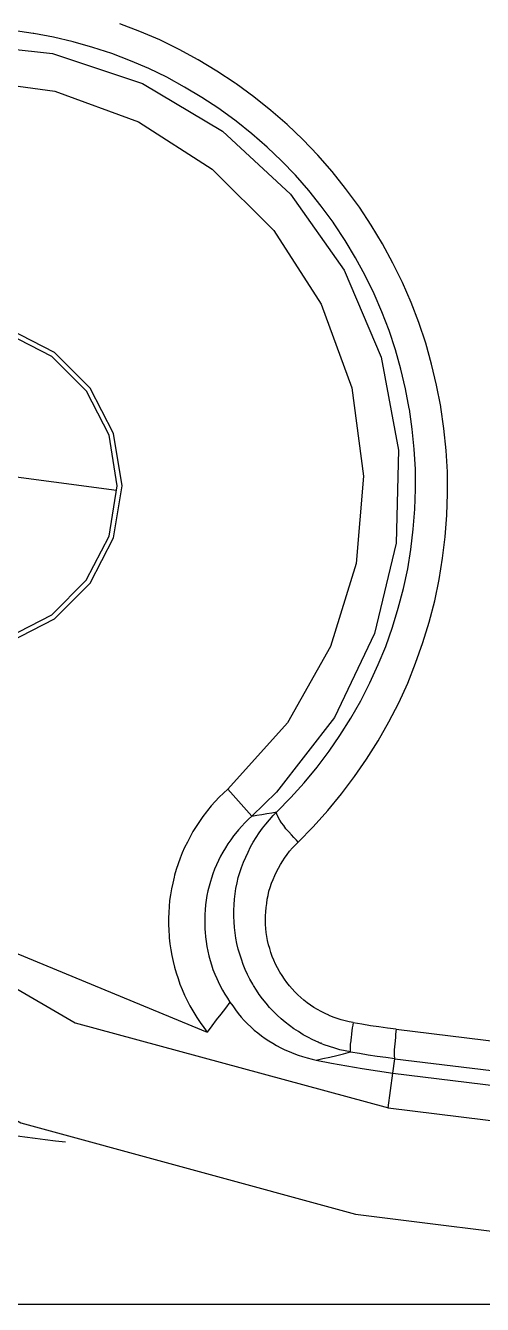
# Model space of a CAD drawing. Header units: millimetres. Extents: x -495897 to 1376592, y -28539 to 470976.
# Drawn here: x 181500 to 181921, y 208058 to 209237 of the extents above; entities that cross this region are included whole.
import ezdxf

# ---------------------------------------------------------------- set-up
doc = ezdxf.new("R2010")
doc.units = ezdxf.units.MM

msp = doc.modelspace()

# ---------------------------------------------------------------- linework, layer by layer
at = {"color": 0}
for p, q in [((181605.338, 209231.376), (181586.67, 209238.357)), ((181506.954, 209229.595), (181488.52, 209232.065)), ((181507.513, 209229.413), (181506.954, 209229.595)), ((181525.765, 209225.968), (181507.513, 209229.413)), ((181543.874, 209221.704), (181525.765, 209225.968)), ((181623.59, 209223.498), (181605.338, 209231.376)), ((181641.517, 209214.684), (181623.59, 209223.498)), ((181561.814, 209216.66), (181543.874, 209221.704)), ((181579.325, 209210.927), (181561.814, 209216.66)), ((181659.08, 209205.194), (181641.517, 209214.684)), ((181596.524, 209204.323), (181579.325, 209210.927)), ((181613.398, 209197.173), (181596.524, 209204.323)), ((181676.279, 209194.833), (181659.08, 209205.194)), ((181630.051, 209189.1), (181613.398, 209197.173)), ((181646.327, 209180.104), (181630.051, 209189.1)), ((181693.114, 209183.731), (181676.279, 209194.833)), ((181662.291, 209170.614), (181646.327, 209180.104)), ((181693.985, 209183.003), (181693.114, 209183.731)), ((181710.313, 209171.16), (181693.985, 209183.003)), ((181677.878, 209160.435), (181662.291, 209170.614)), ((181726.082, 209158.641), (181710.313, 209171.16)), ((181679.126, 209159.512), (181677.878, 209160.435)), ((181693.985, 209148.605), (181679.126, 209159.512)), ((181740.941, 209145.576), (181726.082, 209158.641)), ((181708.519, 209137.139), (181693.985, 209148.605)), ((181755.436, 209131.77), (181740.941, 209145.576)), ((181722.455, 209124.75), (181708.519, 209137.139)), ((181769.242, 209117.418), (181755.436, 209131.77)), ((181735.897, 209112.231), (181722.455, 209124.75)), ((181782.307, 209102.377), (181769.242, 209117.418)), ((181748.65, 209098.802), (181735.897, 209112.231)), ((181760.805, 209084.814), (181748.65, 209098.802)), ((181794.878, 209086.595), (181782.307, 209102.377)), ((181772.453, 209070.319), (181760.805, 209084.814)), ((181806.656, 209070.501), (181794.878, 209086.595)), ((181783.412, 209055.46), (181772.453, 209070.319)), ((181807.579, 209069.396), (181806.656, 209070.501)), ((181818.499, 209052.756), (181807.579, 209069.396)), ((181784.283, 209054.173), (181783.412, 209055.46)), ((181794.514, 209038.586), (181784.283, 209054.173)), ((181828.899, 209035.557), (181818.499, 209052.756)), ((181804.004, 209022.661), (181794.514, 209038.586)), ((181838.402, 209017.799), (181828.899, 209035.557)), ((181812.948, 209006.346), (181804.004, 209022.661)), ((181847.164, 208999.924), (181838.402, 209017.799)), ((181821.021, 208989.693), (181812.948, 209006.346)), ((181855.224, 208981.62), (181847.164, 208999.924)), ((181828.171, 208972.858), (181821.021, 208989.693)), ((181862.205, 208963.186), (181855.224, 208981.62)), ((181834.827, 208955.659), (181828.171, 208972.858)), ((181840.742, 208938.096), (181834.827, 208955.659)), ((181868.666, 208944.193), (181862.205, 208963.186)), ((181874.035, 208924.849), (181868.666, 208944.193)), ((181845.734, 208920.169), (181840.742, 208938.096)), ((181850.05, 208902.099), (181845.734, 208920.169)), ((181878.715, 208905.31), (181874.035, 208924.849)), ((181882.472, 208885.628), (181878.715, 208905.31)), ((181853.443, 208883.795), (181850.05, 208902.099)), ((181853.625, 208883.288), (181853.443, 208883.795)), ((181856.095, 208864.815), (181853.625, 208883.288)), ((181882.472, 208885.264), (181882.472, 208885.628)), ((181885.319, 208865.361), (181882.472, 208885.264)), ((181858.071, 208846.381), (181856.095, 208864.815)), ((181887.464, 208845.328), (181885.319, 208865.361)), ((181859.176, 208827.934), (181858.071, 208846.381)), ((181888.569, 208825.412), (181887.464, 208845.328)), ((181859.358, 208809.461), (181859.176, 208827.934)), ((181888.712, 208805.509), (181888.569, 208825.412)), ((181858.617, 208791.027), (181859.358, 208809.461)), ((181888.205, 208785.658), (181888.712, 208805.509)), ((181857.2, 208772.58), (181858.617, 208791.027)), ((181886.593, 208765.573), (181888.205, 208785.658)), ((181854.86, 208754.107), (181857.2, 208772.58)), ((181884.253, 208745.891), (181886.593, 208765.573)), ((181852.013, 208736.037), (181854.86, 208754.107)), ((181881.003, 208726.17), (181884.253, 208745.891)), ((181848.074, 208717.915), (181852.013, 208736.037)), ((181843.394, 208700.04), (181848.074, 208717.915)), ((181876.921, 208706.644), (181881.003, 208726.17)), ((181871.877, 208687.105), (181876.921, 208706.644)), ((181838.025, 208682.282), (181843.394, 208700.04)), ((181831.928, 208664.719), (181838.025, 208682.282)), ((181865.962, 208668.112), (181871.877, 208687.105)), ((181824.96, 208647.884), (181831.928, 208664.719)), ((181859.358, 208649.314), (181865.962, 208668.112)), ((181817.251, 208631.062), (181824.96, 208647.884)), ((181852.013, 208630.88), (181859.358, 208649.314)), ((181808.814, 208614.552), (181817.251, 208631.062)), ((181843.758, 208612.758), (181852.013, 208630.88)), ((181799.688, 208598.445), (181808.814, 208614.552)), ((181834.632, 208595.052), (181843.758, 208612.758)), ((181789.652, 208582.676), (181799.688, 208598.445)), ((181824.778, 208577.671), (181834.632, 208595.052)), ((181779.785, 208568.181), (181789.652, 208582.676)), ((181814.04, 208560.667), (181824.778, 208577.671)), ((181768.501, 208553.283), (181779.785, 208568.181)), ((181756.723, 208538.97), (181768.501, 208553.283)), ((181803.081, 208544.885), (181814.04, 208560.667)), ((181791.121, 208528.739), (181803.081, 208544.885)), ((181682.337, 208529.48), (181678.385, 208525.71)), ((181686.276, 208533.237), (181682.337, 208529.48)), ((181708.519, 208508.329), (181686.276, 208533.237)), ((181731.269, 208530.208), (181708.519, 208508.329)), ((181744.334, 208525.346), (181756.723, 208538.97)), ((181778.368, 208513.334), (181791.121, 208528.739)), ((181671.053, 208517.65), (181667.478, 208513.334)), ((181674.628, 208521.771), (181671.053, 208517.65)), ((181678.385, 208525.71), (181674.628, 208521.771)), ((181731.451, 208512.281), (181744.334, 208525.346)), ((181663.162, 208507.783), (181660.133, 208503.337)), ((181666.607, 208512.281), (181663.162, 208507.783)), ((181667.478, 208513.334), (181666.607, 208512.281)), ((181705.269, 208505.313), (181702.058, 208502.232)), ((181708.519, 208508.329), (181705.269, 208505.313)), ((181721.22, 208500.997), (181724.613, 208504.936)), ((181724.613, 208504.936), (181728.058, 208508.706)), ((181728.058, 208508.706), (181731.451, 208512.281)), ((181731.087, 208511.358), (181731.269, 208511.722)), ((181731.269, 208510.851), (181731.087, 208511.358)), ((181731.269, 208511.722), (181731.451, 208512.281)), ((181731.451, 208509.941), (181731.269, 208510.851)), ((181731.815, 208509.07), (181731.451, 208509.941)), ((181731.958, 208508.706), (181731.815, 208509.07)), ((181733.05, 208506.548), (181731.958, 208508.706)), ((181734.298, 208504.39), (181733.05, 208506.548)), ((181735.715, 208502.232), (181734.298, 208504.39)), ((181764.926, 208498.475), (181778.368, 208513.334)), ((181654.218, 208493.977), (181651.566, 208489.167)), ((181657.104, 208498.657), (181654.218, 208493.977)), ((181660.133, 208503.337), (181657.104, 208498.657)), ((181696.143, 208495.628), (181693.296, 208492.196)), ((181699.211, 208499.021), (181696.143, 208495.628)), ((181702.058, 208502.232), (181699.211, 208499.021)), ((181712.458, 208488.608), (181715.123, 208492.924)), ((181715.123, 208492.924), (181718.191, 208497.058)), ((181718.191, 208497.058), (181721.22, 208500.997)), ((181737.873, 208499.58), (181735.715, 208502.232)), ((181735.715, 208502.232), (181735.715, 208502.232)), ((181739.849, 208496.681), (181737.873, 208499.58)), ((181742.176, 208493.977), (181739.849, 208496.681)), ((181742.553, 208493.665), (181742.176, 208493.977)), ((181744.893, 208490.948), (181742.553, 208493.665)), ((181750.99, 208484.344), (181764.926, 208498.475)), ((181649.044, 208484.344), (181646.522, 208479.482)), ((181651.566, 208489.167), (181649.044, 208484.344)), ((181686.458, 208482.693), (181684.118, 208478.936)), ((181688.98, 208486.463), (181686.458, 208482.693)), ((181691.684, 208490.077), (181688.98, 208486.463)), ((181693.296, 208492.196), (181691.684, 208490.077)), ((181707.232, 208479.859), (181709.754, 208484.344)), ((181709.754, 208484.344), (181712.458, 208488.608)), ((181747.181, 208488.426), (181744.893, 208490.948)), ((181745.764, 208478.936), (181748.468, 208481.64)), ((181749.521, 208485.956), (181747.181, 208488.426)), ((181748.468, 208481.64), (181750.99, 208484.344)), ((181750.99, 208484.344), (181749.521, 208485.956)), ((181642.388, 208469.446), (181640.412, 208464.259)), ((181644.364, 208474.49), (181642.388, 208469.446)), ((181646.522, 208479.482), (181644.364, 208474.49)), ((181679.672, 208471.227), (181677.696, 208467.288)), ((181681.83, 208475.179), (181679.672, 208471.227)), ((181684.118, 208478.936), (181681.83, 208475.179)), ((181700.81, 208465.871), (181702.786, 208470.538)), ((181702.786, 208470.538), (181704.944, 208475.179)), ((181704.944, 208475.179), (181707.232, 208479.859)), ((181737.002, 208467.145), (181738.601, 208469.628)), ((181738.601, 208469.628), (181740.941, 208472.878)), ((181740.941, 208472.878), (181743.281, 208475.907)), ((181743.281, 208475.907), (181745.764, 208478.936)), ((181638.813, 208459.085), (181637.201, 208453.716)), ((181640.412, 208464.259), (181638.813, 208459.085)), ((181674.121, 208459.267), (181672.652, 208455.133)), ((181675.915, 208463.388), (181674.121, 208459.267)), ((181677.696, 208467.288), (181675.915, 208463.388)), ((181697.417, 208456.368), (181699.029, 208461.048)), ((181699.029, 208461.048), (181700.81, 208465.871)), ((181731.087, 208456.927), (181732.868, 208460.32)), ((181732.868, 208460.32), (181734.844, 208463.713)), ((181734.844, 208463.713), (181737.002, 208467.145)), ((181635.602, 208446.514), (181634.367, 208441.145)), ((181636.837, 208451.922), (181635.602, 208446.514)), ((181637.201, 208453.716), (181636.837, 208451.922)), ((181670.364, 208447.983), (181669.077, 208443.667)), ((181671.235, 208451.012), (181670.364, 208447.983)), ((181672.652, 208455.133), (181671.235, 208451.012)), ((181693.803, 208441.704), (181694.895, 208446.696)), ((181694.895, 208446.696), (181695.948, 208451.558)), ((181695.948, 208451.558), (181697.417, 208456.368)), ((181725.354, 208442.575), (181726.589, 208446.332)), ((181726.589, 208446.332), (181728.058, 208449.959)), ((181728.058, 208449.959), (181729.475, 208453.534)), ((181729.475, 208453.534), (181731.087, 208456.927)), ((181633.444, 208435.776), (181632.716, 208430.42)), ((181634.367, 208441.145), (181633.444, 208435.776)), ((181667.101, 208435.048), (181666.425, 208430.784)), ((181668.024, 208439.364), (181667.101, 208435.048)), ((181669.077, 208443.667), (181668.024, 208439.364)), ((181692.373, 208431.655), (181693.114, 208436.647)), ((181693.114, 208436.647), (181693.803, 208441.704)), ((181722.65, 208431.655), (181723.378, 208435.23)), ((181723.378, 208435.23), (181724.249, 208438.987)), ((181724.249, 208438.987), (181725.354, 208442.575)), ((181632.209, 208425.051), (181631.845, 208419.461)), ((181632.716, 208430.42), (181632.209, 208425.051)), ((181665.32, 208421.983), (181665.138, 208417.524)), ((181665.866, 208426.468), (181665.32, 208421.983)), ((181666.425, 208430.784), (181665.866, 208426.468)), ((181691.827, 208421.606), (181692.009, 208426.65)), ((181692.009, 208426.65), (181692.373, 208431.655)), ((181721.22, 208420.189), (181721.584, 208423.946)), ((181721.584, 208423.946), (181722.143, 208427.898)), ((181722.143, 208427.898), (181722.65, 208431.655)), ((181631.845, 208419.461), (181631.65, 208414.092)), ((181631.65, 208414.092), (181631.65, 208408.541)), ((181665.138, 208417.524), (181664.995, 208413.221)), ((181664.995, 208413.221), (181664.995, 208408.723)), ((181691.827, 208416.614), (181691.827, 208421.606)), ((181691.827, 208415.873), (181691.827, 208416.614)), ((181692.009, 208410.699), (181691.827, 208415.873)), ((181692.373, 208405.694), (181692.009, 208410.699)), ((181721.038, 208416.432), (181721.22, 208420.189)), ((181721.038, 208412.48), (181721.038, 208416.432)), ((181721.038, 208408.541), (181721.038, 208412.48)), ((181721.038, 208412.48), (181721.038, 208412.48)), ((181631.65, 208408.541), (181631.845, 208403.172)), ((181631.845, 208403.172), (181632.209, 208397.621)), ((181664.995, 208408.723), (181665.138, 208404.225)), ((181665.138, 208404.225), (181665.32, 208401.391)), ((181665.32, 208401.391), (181665.684, 208396.893)), ((181692.932, 208400.65), (181692.373, 208405.694)), ((181693.803, 208395.84), (181692.932, 208400.65)), ((181721.402, 208404.784), (181721.038, 208408.541)), ((181721.779, 208401.014), (181721.402, 208404.784)), ((181722.325, 208397.257), (181721.779, 208401.014)), ((181632.209, 208397.621), (181632.391, 208396.022)), ((181632.391, 208396.022), (181632.898, 208390.471)), ((181632.898, 208390.471), (181633.808, 208385.063)), ((181665.684, 208396.893), (181666.23, 208392.629)), ((181666.23, 208392.629), (181666.919, 208388.131)), ((181666.919, 208388.131), (181667.842, 208383.815)), ((181694.713, 208390.796), (181693.803, 208395.84)), ((181695.948, 208385.791), (181694.713, 208390.796)), ((181723.014, 208393.5), (181722.325, 208397.257)), ((181723.924, 208389.743), (181723.014, 208393.5)), ((181724.99, 208386.155), (181723.924, 208389.743)), ((181633.808, 208385.063), (181634.679, 208379.694)), ((181634.679, 208379.694), (181635.966, 208374.325)), ((181667.842, 208383.815), (181668.895, 208379.512)), ((181668.895, 208379.512), (181670, 208375.248)), ((181670, 208375.248), (181671.235, 208371.114)), ((181697.235, 208381.163), (181695.948, 208385.791)), ((181698.847, 208376.301), (181697.235, 208381.163)), ((181700.446, 208371.673), (181698.847, 208376.301)), ((181726.082, 208382.58), (181724.99, 208386.155)), ((181727.317, 208379.005), (181726.082, 208382.58)), ((181728.747, 208375.43), (181727.317, 208379.005)), ((181730.346, 208371.985), (181728.747, 208375.43)), ((181635.966, 208374.325), (181637.201, 208368.956)), ((181637.201, 208368.956), (181638.631, 208363.782)), ((181638.631, 208363.782), (181640.412, 208358.556)), ((181671.235, 208371.114), (181672.652, 208366.993)), ((181672.652, 208366.993), (181674.303, 208362.677)), ((181702.422, 208366.993), (181700.446, 208371.673)), ((181704.58, 208362.313), (181702.422, 208366.993)), ((181732.14, 208368.41), (181730.346, 208371.985)), ((181733.921, 208365.199), (181732.14, 208368.41)), ((181734.298, 208364.471), (181733.921, 208365.199)), ((181736.261, 208361.26), (181734.298, 208364.471)), ((181640.412, 208358.556), (181642.206, 208353.369)), ((181642.206, 208353.369), (181644.182, 208348.364)), ((181674.303, 208362.677), (181676.097, 208358.738)), ((181676.097, 208358.738), (181677.332, 208355.891)), ((181677.332, 208355.891), (181679.308, 208351.952)), ((181679.308, 208351.952), (181681.466, 208348)), ((181706.725, 208357.867), (181704.58, 208362.313)), ((181709.208, 208353.369), (181706.725, 208357.867)), ((181709.936, 208352.316), (181709.208, 208353.369)), ((181712.653, 208348), (181709.936, 208352.316)), ((181738.419, 208358.049), (181736.261, 208361.26)), ((181740.759, 208354.981), (181738.419, 208358.049)), ((181743.099, 208351.952), (181740.759, 208354.981)), ((181745.582, 208349.053), (181743.099, 208351.952)), ((181644.182, 208348.364), (181646.522, 208343.32)), ((181646.522, 208343.32), (181648.849, 208338.328)), ((181681.466, 208348), (181683.611, 208344.243)), ((181683.611, 208344.243), (181685.951, 208340.486)), ((181685.951, 208340.486), (181688.252, 208336.911)), ((181715.305, 208343.879), (181712.653, 208348)), ((181718.386, 208339.745), (181715.305, 208343.879)), ((181721.584, 208335.806), (181718.386, 208339.745)), ((181748.104, 208346.401), (181745.582, 208349.053)), ((181750.808, 208343.697), (181748.104, 208346.401)), ((181753.46, 208341.175), (181750.808, 208343.697)), ((181756.359, 208338.692), (181753.46, 208341.175)), ((181648.849, 208338.328), (181651.371, 208333.466)), ((181651.371, 208333.466), (181652.242, 208332.049)), ((181652.242, 208332.049), (181654.959, 208327.226)), ((181688.252, 208336.911), (181690.774, 208333.323)), ((181690.774, 208333.323), (181693.296, 208329.891)), ((181693.296, 208329.891), (181695.948, 208326.498)), ((181724.795, 208332.049), (181721.584, 208335.806)), ((181728.188, 208328.461), (181724.795, 208332.049)), ((181731.815, 208324.886), (181728.188, 208328.461)), ((181759.375, 208336.352), (181756.359, 208338.692)), ((181762.456, 208334.194), (181759.375, 208336.352)), ((181765.667, 208332.049), (181762.456, 208334.194)), ((181768.878, 208330.073), (181765.667, 208332.049)), ((181772.271, 208328.097), (181768.878, 208330.073)), ((181775.846, 208326.316), (181772.271, 208328.097)), ((181654.959, 208327.226), (181657.793, 208322.546)), ((181657.793, 208322.546), (181660.874, 208318.1)), ((181660.874, 208318.1), (181664.085, 208313.602)), ((181695.948, 208326.498), (181698.665, 208323.105)), ((181698.665, 208323.105), (181701.499, 208319.894)), ((181701.499, 208319.894), (181704.58, 208316.813)), ((181704.58, 208316.813), (181707.609, 208313.979)), ((181735.39, 208321.493), (181731.815, 208324.886)), ((181739.16, 208318.243), (181735.39, 208321.493)), ((181743.099, 208315.396), (181739.16, 208318.243)), ((181779.278, 208324.704), (181775.846, 208326.316)), ((181779.785, 208324.522), (181779.278, 208324.704)), ((181783.412, 208323.105), (181779.785, 208324.522)), ((181787.169, 208321.857), (181783.412, 208323.105)), ((181790.744, 208320.583), (181787.169, 208321.857)), ((181794.514, 208319.712), (181790.744, 208320.583)), ((181798.089, 208318.789), (181794.514, 208319.712)), ((181801.846, 208318.1), (181798.089, 208318.789)), ((181801.482, 208315.76), (181800.936, 208313.056)), ((181801.846, 208318.1), (181801.482, 208315.76)), ((181664.085, 208313.602), (181667.296, 208309.299)), ((181707.609, 208313.979), (181710.677, 208311.08)), ((181710.677, 208311.08), (181713.888, 208308.428)), ((181713.888, 208308.428), (181717.281, 208305.906)), ((181717.281, 208305.906), (181720.674, 208303.384)), ((181747.181, 208312.367), (181743.099, 208315.396)), ((181751.302, 208309.663), (181747.181, 208312.367)), ((181755.618, 208306.777), (181751.302, 208309.663)), ((181760.116, 208304.476), (181755.618, 208306.777)), ((181764.744, 208302.136), (181760.116, 208304.476)), ((181799.87, 208304.476), (181799.506, 208301.772)), ((181800.247, 208307.141), (181799.87, 208304.476)), ((181800.611, 208310.404), (181800.247, 208307.687)), ((181800.247, 208307.687), (181800.247, 208307.141)), ((181800.936, 208313.056), (181800.611, 208310.404)), ((181840.742, 208304.294), (181840.365, 208301.59)), ((181840.872, 208306.959), (181840.742, 208304.294)), ((181841.236, 208309.845), (181840.872, 208306.959)), ((181841.431, 208312.003), (181841.236, 208309.845)), ((181720.674, 208303.384), (181724.119, 208301.044)), ((181724.119, 208301.044), (181727.694, 208298.938)), ((181727.694, 208298.938), (181731.269, 208296.78)), ((181731.269, 208296.78), (181735.208, 208294.804)), ((181735.208, 208294.804), (181738.965, 208292.828)), ((181738.965, 208292.828), (181742.917, 208291.229)), ((181769.424, 208299.991), (181764.744, 208302.136)), ((181770.477, 208299.432), (181769.424, 208299.991)), ((181775.157, 208297.651), (181770.477, 208299.432)), ((181772.453, 208298.938), (181772.453, 208299.809)), ((181779.967, 208295.857), (181775.157, 208297.651)), ((181784.829, 208294.44), (181779.967, 208295.857)), ((181789.652, 208293.023), (181784.829, 208294.44)), ((181794.514, 208291.918), (181789.652, 208293.023)), ((181799.142, 208298.561), (181798.96, 208295.675)), ((181798.96, 208295.675), (181798.96, 208294.986)), ((181798.96, 208294.986), (181798.96, 208293.335)), ((181798.96, 208293.335), (181798.96, 208291.554)), ((181799.324, 208299.068), (181799.142, 208298.561)), ((181799.506, 208301.772), (181799.324, 208299.068)), ((181839.819, 208295.675), (181839.637, 208293.023)), ((181839.637, 208293.023), (181839.637, 208292.464)), ((181839.637, 208292.464), (181839.637, 208289.578)), ((181840.183, 208298.379), (181839.819, 208295.675)), ((181840.365, 208301.044), (181840.183, 208298.379)), ((181840.365, 208301.59), (181840.365, 208301.044)), ((181742.917, 208291.229), (181747.038, 208289.435)), ((181747.038, 208289.435), (181751.12, 208287.966)), ((181751.12, 208287.966), (181755.254, 208286.731)), ((181755.254, 208286.731), (181759.557, 208285.496)), ((181759.557, 208285.496), (181763.873, 208284.391)), ((181763.873, 208284.391), (181767.63, 208283.52)), ((181799.324, 208291.047), (181794.514, 208291.918)), ((181798.96, 208291.554), (181799.142, 208291.411)), ((181799.142, 208291.411), (181799.142, 208291.229)), ((181799.142, 208291.229), (181799.324, 208291.047)), ((181838.402, 208271.508), (181840.183, 208284.755)), ((181839.637, 208289.578), (181839.637, 208288.707)), ((181839.637, 208288.707), (181839.637, 208287.095)), ((181839.637, 208287.095), (181839.819, 208285.496)), ((181839.819, 208285.496), (181839.819, 208285.314)), ((181839.819, 208285.314), (181840.001, 208284.95)), ((181840.001, 208284.95), (181840.183, 208284.95)), ((181834.086, 208239.45), (181838.402, 208271.508)), ((182636.472, 208058.295), (176187.439, 208058.295))]:
    msp.add_line(p, q, dxfattribs=at)
for points in [[(181132.554, 209084.307), (181197.216, 209142.846), (181271.537, 209185.668), (181352.761, 209211.915), (181438.132, 209220.69), (181524.894, 209211.109)], [(180863.662, 209209.874), (180941.857, 208921.261), (181088.705, 208669.23), (181293.507, 208464.454), (181545.59, 208317.632), (181834.268, 208239.45)], [(181524.894, 209211.109), (181607.548, 209183.38), (181681.271, 209139.518), (181743.931, 209081.538), (181793.37, 209011.403), (181827.443, 208931.128)], [(180765.655, 209179.792), (180849.765, 208871.237), (181007, 208601.786), (181226.024, 208382.775), (181495.475, 208225.54), (181804.004, 208141.443)], [(181157.449, 209062.064), (181218.445, 209117.002), (181288.632, 209156.756), (181365.293, 209180.481), (181445.672, 209187.293), (181527.052, 209176.347)], [(181527.052, 209176.347), (181604.09, 209148.059), (181672.002, 209104.535), (181728.76, 209047.79), (181772.31, 208979.878), (181800.611, 208902.827)], [(180933.511, 209043.071), (181016.685, 208841.701), (181136.129, 208663.185), (181287.358, 208511.969), (181465.913, 208392.525), (181667.296, 208309.299)], [(181588.828, 208812.711), (181581.093, 208860.772), (181559.552, 208902.476), (181526.688, 208935.34), (181484.984, 208956.881), (181436.936, 208964.603)], [(181584.369, 208812.711), (181576.868, 208859.342), (181555.951, 208899.824), (181524.036, 208931.726), (181483.554, 208952.643), (181436.936, 208960.157)], [(181827.443, 208931.128), (181843.68, 208845.445), (181841.496, 208759.671), (181821.554, 208676.64), (181784.582, 208599.212), (181731.269, 208530.208)], [(181800.611, 208902.827), (181811.466, 208821.46), (181804.628, 208741.081), (181780.929, 208664.42), (181741.201, 208594.22), (181686.276, 208533.237)], [(181294.482, 208848.903), (181352.332, 208840.31), (181410.169, 208831.99), (181468.032, 208823.956), (181525.921, 208816.208), (181583.823, 208808.772)], [(181436.936, 208660.78), (181484.984, 208668.528), (181526.688, 208690.121), (181559.552, 208723.011), (181581.093, 208764.715), (181588.828, 208812.711)], [(181436.936, 208665.46), (181483.554, 208672.961), (181524.036, 208693.865), (181555.938, 208725.728), (181576.868, 208766.158), (181584.369, 208812.711)], [(181708.519, 208508.329), (181713.147, 208509.018), (181717.749, 208509.772), (181722.351, 208510.578), (181726.914, 208511.423), (181731.451, 208512.281)], [(181688.252, 208336.911), (181684.066, 208331.412), (181679.88, 208325.913), (181675.694, 208320.401), (181671.495, 208314.863), (181667.296, 208309.299)], [(181801.846, 208318.1), (181809.776, 208316.748), (181817.693, 208315.474), (181825.584, 208314.291), (181833.488, 208313.199), (181841.431, 208312.185)], [(181841.431, 208312.003), (182019.375, 208290.267), (182197.631, 208271.729), (182376.173, 208256.402), (182554.949, 208244.325), (182733.933, 208235.511)], [(181767.63, 208283.338), (181773.974, 208284.768), (181780.305, 208286.237), (181786.649, 208287.758), (181792.993, 208289.357), (181799.324, 208291.047)], [(181767.63, 208283.338), (181781.735, 208280.621), (181795.879, 208278.086), (181810.023, 208275.707), (181824.206, 208273.523), (181838.402, 208271.508)], [(181799.324, 208291.047), (181807.501, 208289.682), (181815.665, 208288.408), (181823.842, 208287.186), (181832.019, 208286.042), (181840.183, 208284.95)], [(181840.183, 208284.755), (182018.374, 208263.045), (182196.903, 208244.546), (182375.757, 208229.258), (182554.897, 208217.168), (182734.297, 208208.263)], [(181838.402, 208271.508), (182016.892, 208249.486), (182195.746, 208230.675), (182374.899, 208215.114), (182554.312, 208202.816), (182733.933, 208193.768)], [(181834.086, 208239.45), (182013.356, 208217.246), (182192.951, 208198.331), (182372.858, 208182.718), (182553.012, 208170.394), (182733.374, 208161.346)], [(181489.95, 208213.814), (181499.375, 208212.631), (181508.735, 208211.461), (181518.069, 208210.304), (181527.39, 208209.173), (181536.724, 208208.081)], [(181804.004, 208141.443), (181995.858, 208117.484), (182188.115, 208097.243), (182380.697, 208080.72), (182573.578, 208067.928), (182766.719, 208058.854)]]:
    msp.add_lwpolyline(points, dxfattribs=at)

doc.saveas('drawing.dxf')
